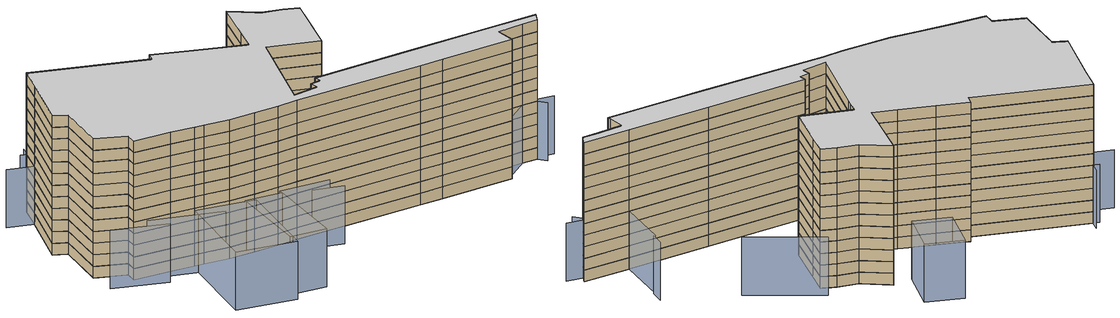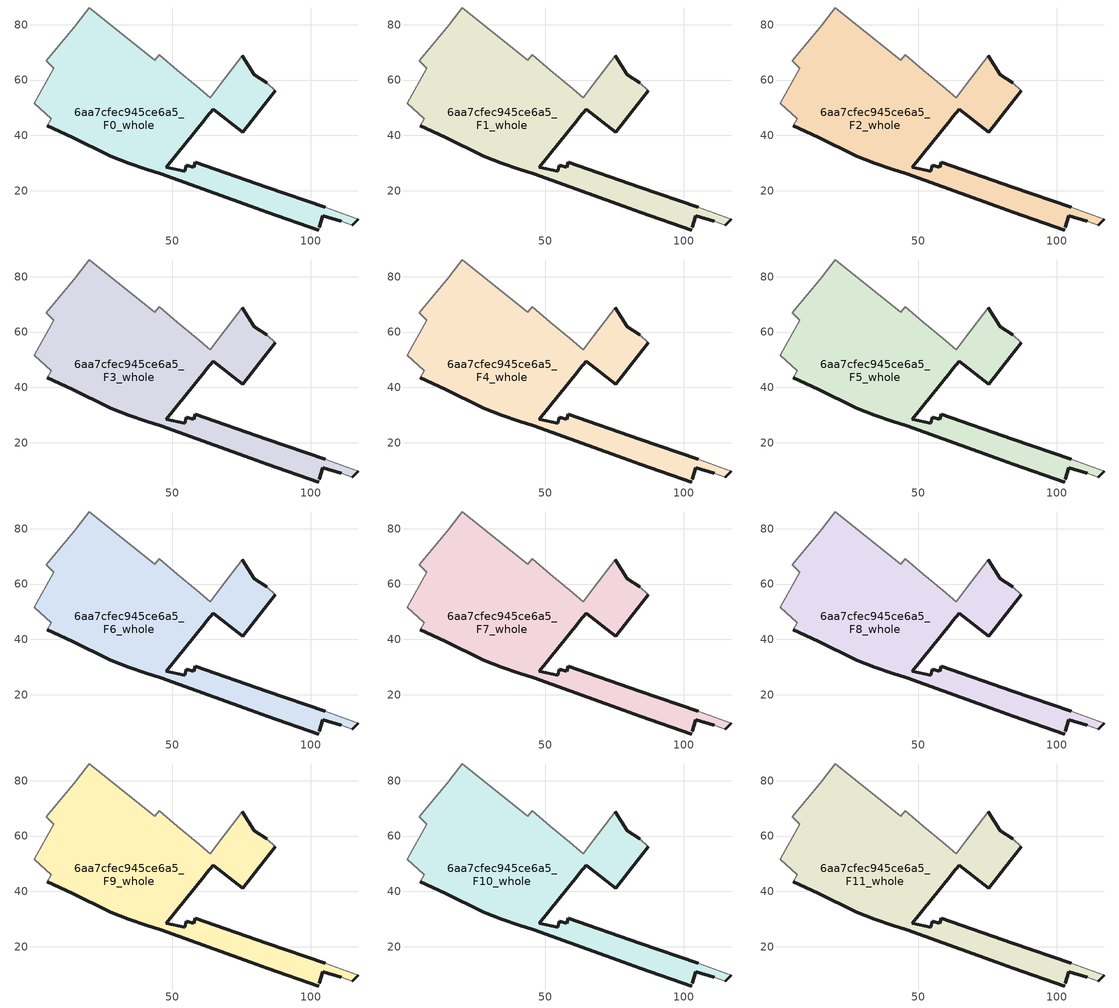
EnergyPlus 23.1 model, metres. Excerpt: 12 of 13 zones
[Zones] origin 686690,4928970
6aa7cfec945ce6a5_F0_whole
 floor ground (EU_floor_Construction): 114.91,7.57 117.1,9.72 105.23,14 84.02,21.34 58.22,30.26 57.79,28.49 55.02,29.15 54.49,26.97 47.78,28.58 61.53,45.52 62.47,46.68 64.72,49.45 75.45,41.11 83.16,51.09 87.11,56.2 84.07,58.97 79.62,61.87 75.31,68.82 67.53,58.69 63.72,53.65 58.77,57.75 51.71,63.6 45.27,69.04 43.67,67.1 20.02,86.01 15.74,80.57 15.3,80.02 4.57,67.03 7.19,64.29 0.2,51.67 6.37,46.11 4.92,43.41 13.82,39.37 19.59,36.51 21.72,35.46 27.78,32.46 34.34,30 40.53,27.72 45.75,26.21 78.4,14.42 84.28,12.3 102.84,5.84 103.1,6.76 104.35,11.02 111,9.02 z0
 wall outside (EU_wall_Construction): 75.31,68.82 79.62,61.87 84.07,58.97 / 87.11,56.2 83.16,51.09 75.45,41.11 64.72,49.45 62.47,46.68 61.53,45.52 47.78,28.58 54.49,26.97 55.02,29.15 57.79,28.49 58.22,30.26 84.02,21.34 105.23,14 / 117.1,9.72 114.91,7.57 / 111,9.02 104.35,11.02 103.1,6.76 / 102.84,5.84 84.28,12.3 78.4,14.42 45.75,26.21 40.53,27.72 34.34,30 27.78,32.46 21.72,35.46 19.59,36.51 13.82,39.37 4.92,43.41 z0:3
 wall adiabatic (EU_wall_Construction): 84.07,58.97 87.11,56.2 / 105.23,14 117.1,9.72 / 114.91,7.57 111,9.02 / 103.1,6.76 102.84,5.84 / 4.92,43.41 6.37,46.11 0.2,51.67 7.19,64.29 4.57,67.03 15.3,80.02 15.74,80.57 20.02,86.01 43.67,67.1 45.27,69.04 51.71,63.6 58.77,57.75 63.72,53.65 67.53,58.69 75.31,68.82 z0:3
6aa7cfec945ce6a5_F1_whole
 floor to 6aa7cfec945ce6a5_F0_whole (EU_floor_Construction): 114.91,7.57 117.1,9.72 105.23,14 84.02,21.34 58.22,30.26 57.79,28.49 55.02,29.15 54.49,26.97 47.78,28.58 61.53,45.52 62.47,46.68 64.72,49.45 75.45,41.11 83.16,51.09 87.11,56.2 84.07,58.97 79.62,61.87 75.31,68.82 67.53,58.69 63.72,53.65 58.77,57.75 51.71,63.6 45.27,69.04 43.67,67.1 20.02,86.01 15.74,80.57 15.3,80.02 4.57,67.03 7.19,64.29 0.2,51.67 6.37,46.11 4.92,43.41 13.82,39.37 19.59,36.51 21.72,35.46 27.78,32.46 34.34,30 40.53,27.72 45.75,26.21 78.4,14.42 84.28,12.3 102.84,5.84 103.1,6.76 104.35,11.02 111,9.02 z3
 wall outside (EU_wall_Construction): 75.31,68.82 79.62,61.87 84.07,58.97 / 87.11,56.2 83.16,51.09 75.45,41.11 64.72,49.45 62.47,46.68 61.53,45.52 47.78,28.58 54.49,26.97 55.02,29.15 57.79,28.49 58.22,30.26 84.02,21.34 105.23,14 / 117.1,9.72 114.91,7.57 / 111,9.02 104.35,11.02 103.1,6.76 / 102.84,5.84 84.28,12.3 78.4,14.42 45.75,26.21 40.53,27.72 34.34,30 27.78,32.46 21.72,35.46 19.59,36.51 13.82,39.37 4.92,43.41 z3:6
 wall adiabatic (EU_wall_Construction): 84.07,58.97 87.11,56.2 / 105.23,14 117.1,9.72 / 114.91,7.57 111,9.02 / 103.1,6.76 102.84,5.84 / 4.92,43.41 6.37,46.11 0.2,51.67 7.19,64.29 4.57,67.03 15.3,80.02 15.74,80.57 20.02,86.01 43.67,67.1 45.27,69.04 51.71,63.6 58.77,57.75 63.72,53.65 67.53,58.69 75.31,68.82 z3:6
6aa7cfec945ce6a5_F2_whole
 floor to 6aa7cfec945ce6a5_F1_whole (EU_floor_Construction): 114.91,7.57 117.1,9.72 105.23,14 84.02,21.34 58.22,30.26 57.79,28.49 55.02,29.15 54.49,26.97 47.78,28.58 61.53,45.52 62.47,46.68 64.72,49.45 75.45,41.11 83.16,51.09 87.11,56.2 84.07,58.97 79.62,61.87 75.31,68.82 67.53,58.69 63.72,53.65 58.77,57.75 51.71,63.6 45.27,69.04 43.67,67.1 20.02,86.01 15.74,80.57 15.3,80.02 4.57,67.03 7.19,64.29 0.2,51.67 6.37,46.11 4.92,43.41 13.82,39.37 19.59,36.51 21.72,35.46 27.78,32.46 34.34,30 40.53,27.72 45.75,26.21 78.4,14.42 84.28,12.3 102.84,5.84 103.1,6.76 104.35,11.02 111,9.02 z6
 wall outside (EU_wall_Construction): 75.31,68.82 79.62,61.87 84.07,58.97 / 87.11,56.2 83.16,51.09 75.45,41.11 64.72,49.45 62.47,46.68 61.53,45.52 47.78,28.58 54.49,26.97 55.02,29.15 57.79,28.49 58.22,30.26 84.02,21.34 105.23,14 / 117.1,9.72 114.91,7.57 / 111,9.02 104.35,11.02 103.1,6.76 / 102.84,5.84 84.28,12.3 78.4,14.42 45.75,26.21 40.53,27.72 34.34,30 27.78,32.46 21.72,35.46 19.59,36.51 13.82,39.37 4.92,43.41 z6:9
 wall adiabatic (EU_wall_Construction): 84.07,58.97 87.11,56.2 / 105.23,14 117.1,9.72 / 114.91,7.57 111,9.02 / 103.1,6.76 102.84,5.84 / 4.92,43.41 6.37,46.11 0.2,51.67 7.19,64.29 4.57,67.03 15.3,80.02 15.74,80.57 20.02,86.01 43.67,67.1 45.27,69.04 51.71,63.6 58.77,57.75 63.72,53.65 67.53,58.69 75.31,68.82 z6:9
6aa7cfec945ce6a5_F3_whole
 floor to 6aa7cfec945ce6a5_F2_whole (EU_floor_Construction): 114.91,7.57 117.1,9.72 105.23,14 84.02,21.34 58.22,30.26 57.79,28.49 55.02,29.15 54.49,26.97 47.78,28.58 61.53,45.52 62.47,46.68 64.72,49.45 75.45,41.11 83.16,51.09 87.11,56.2 84.07,58.97 79.62,61.87 75.31,68.82 67.53,58.69 63.72,53.65 58.77,57.75 51.71,63.6 45.27,69.04 43.67,67.1 20.02,86.01 15.74,80.57 15.3,80.02 4.57,67.03 7.19,64.29 0.2,51.67 6.37,46.11 4.92,43.41 13.82,39.37 19.59,36.51 21.72,35.46 27.78,32.46 34.34,30 40.53,27.72 45.75,26.21 78.4,14.42 84.28,12.3 102.84,5.84 103.1,6.76 104.35,11.02 111,9.02 z9
 wall outside (EU_wall_Construction): 75.31,68.82 79.62,61.87 84.07,58.97 / 87.11,56.2 83.16,51.09 75.45,41.11 64.72,49.45 62.47,46.68 61.53,45.52 47.78,28.58 54.49,26.97 55.02,29.15 57.79,28.49 58.22,30.26 84.02,21.34 105.23,14 / 117.1,9.72 114.91,7.57 / 111,9.02 104.35,11.02 103.1,6.76 / 102.84,5.84 84.28,12.3 78.4,14.42 45.75,26.21 40.53,27.72 34.34,30 27.78,32.46 21.72,35.46 19.59,36.51 13.82,39.37 4.92,43.41 z9:12
 wall adiabatic (EU_wall_Construction): 84.07,58.97 87.11,56.2 / 105.23,14 117.1,9.72 / 114.91,7.57 111,9.02 / 103.1,6.76 102.84,5.84 / 4.92,43.41 6.37,46.11 0.2,51.67 7.19,64.29 4.57,67.03 15.3,80.02 15.74,80.57 20.02,86.01 43.67,67.1 45.27,69.04 51.71,63.6 58.77,57.75 63.72,53.65 67.53,58.69 75.31,68.82 z9:12
6aa7cfec945ce6a5_F4_whole
 floor to 6aa7cfec945ce6a5_F3_whole (EU_floor_Construction): 114.91,7.57 117.1,9.72 105.23,14 84.02,21.34 58.22,30.26 57.79,28.49 55.02,29.15 54.49,26.97 47.78,28.58 61.53,45.52 62.47,46.68 64.72,49.45 75.45,41.11 83.16,51.09 87.11,56.2 84.07,58.97 79.62,61.87 75.31,68.82 67.53,58.69 63.72,53.65 58.77,57.75 51.71,63.6 45.27,69.04 43.67,67.1 20.02,86.01 15.74,80.57 15.3,80.02 4.57,67.03 7.19,64.29 0.2,51.67 6.37,46.11 4.92,43.41 13.82,39.37 19.59,36.51 21.72,35.46 27.78,32.46 34.34,30 40.53,27.72 45.75,26.21 78.4,14.42 84.28,12.3 102.84,5.84 103.1,6.76 104.35,11.02 111,9.02 z12
 wall outside (EU_wall_Construction): 75.31,68.82 79.62,61.87 84.07,58.97 / 87.11,56.2 83.16,51.09 75.45,41.11 64.72,49.45 62.47,46.68 61.53,45.52 47.78,28.58 54.49,26.97 55.02,29.15 57.79,28.49 58.22,30.26 84.02,21.34 105.23,14 / 117.1,9.72 114.91,7.57 / 111,9.02 104.35,11.02 103.1,6.76 / 102.84,5.84 84.28,12.3 78.4,14.42 45.75,26.21 40.53,27.72 34.34,30 27.78,32.46 21.72,35.46 19.59,36.51 13.82,39.37 4.92,43.41 z12:15
 wall adiabatic (EU_wall_Construction): 84.07,58.97 87.11,56.2 / 105.23,14 117.1,9.72 / 114.91,7.57 111,9.02 / 103.1,6.76 102.84,5.84 / 4.92,43.41 6.37,46.11 0.2,51.67 7.19,64.29 4.57,67.03 15.3,80.02 15.74,80.57 20.02,86.01 43.67,67.1 45.27,69.04 51.71,63.6 58.77,57.75 63.72,53.65 67.53,58.69 75.31,68.82 z12:15
6aa7cfec945ce6a5_F5_whole
 floor to 6aa7cfec945ce6a5_F4_whole (EU_floor_Construction): 114.91,7.57 117.1,9.72 105.23,14 84.02,21.34 58.22,30.26 57.79,28.49 55.02,29.15 54.49,26.97 47.78,28.58 61.53,45.52 62.47,46.68 64.72,49.45 75.45,41.11 83.16,51.09 87.11,56.2 84.07,58.97 79.62,61.87 75.31,68.82 67.53,58.69 63.72,53.65 58.77,57.75 51.71,63.6 45.27,69.04 43.67,67.1 20.02,86.01 15.74,80.57 15.3,80.02 4.57,67.03 7.19,64.29 0.2,51.67 6.37,46.11 4.92,43.41 13.82,39.37 19.59,36.51 21.72,35.46 27.78,32.46 34.34,30 40.53,27.72 45.75,26.21 78.4,14.42 84.28,12.3 102.84,5.84 103.1,6.76 104.35,11.02 111,9.02 z15
 wall outside (EU_wall_Construction): 75.31,68.82 79.62,61.87 84.07,58.97 / 87.11,56.2 83.16,51.09 75.45,41.11 64.72,49.45 62.47,46.68 61.53,45.52 47.78,28.58 54.49,26.97 55.02,29.15 57.79,28.49 58.22,30.26 84.02,21.34 105.23,14 / 117.1,9.72 114.91,7.57 / 111,9.02 104.35,11.02 103.1,6.76 / 102.84,5.84 84.28,12.3 78.4,14.42 45.75,26.21 40.53,27.72 34.34,30 27.78,32.46 21.72,35.46 19.59,36.51 13.82,39.37 4.92,43.41 z15:18
 wall adiabatic (EU_wall_Construction): 84.07,58.97 87.11,56.2 / 105.23,14 117.1,9.72 / 114.91,7.57 111,9.02 / 103.1,6.76 102.84,5.84 / 4.92,43.41 6.37,46.11 0.2,51.67 7.19,64.29 4.57,67.03 15.3,80.02 15.74,80.57 20.02,86.01 43.67,67.1 45.27,69.04 51.71,63.6 58.77,57.75 63.72,53.65 67.53,58.69 75.31,68.82 z15:18
6aa7cfec945ce6a5_F6_whole
 floor to 6aa7cfec945ce6a5_F5_whole (EU_floor_Construction): 114.91,7.57 117.1,9.72 105.23,14 84.02,21.34 58.22,30.26 57.79,28.49 55.02,29.15 54.49,26.97 47.78,28.58 61.53,45.52 62.47,46.68 64.72,49.45 75.45,41.11 83.16,51.09 87.11,56.2 84.07,58.97 79.62,61.87 75.31,68.82 67.53,58.69 63.72,53.65 58.77,57.75 51.71,63.6 45.27,69.04 43.67,67.1 20.02,86.01 15.74,80.57 15.3,80.02 4.57,67.03 7.19,64.29 0.2,51.67 6.37,46.11 4.92,43.41 13.82,39.37 19.59,36.51 21.72,35.46 27.78,32.46 34.34,30 40.53,27.72 45.75,26.21 78.4,14.42 84.28,12.3 102.84,5.84 103.1,6.76 104.35,11.02 111,9.02 z18
 wall outside (EU_wall_Construction): 75.31,68.82 79.62,61.87 84.07,58.97 / 87.11,56.2 83.16,51.09 75.45,41.11 64.72,49.45 62.47,46.68 61.53,45.52 47.78,28.58 54.49,26.97 55.02,29.15 57.79,28.49 58.22,30.26 84.02,21.34 105.23,14 / 117.1,9.72 114.91,7.57 / 111,9.02 104.35,11.02 103.1,6.76 / 102.84,5.84 84.28,12.3 78.4,14.42 45.75,26.21 40.53,27.72 34.34,30 27.78,32.46 21.72,35.46 19.59,36.51 13.82,39.37 4.92,43.41 z18:21
 wall adiabatic (EU_wall_Construction): 84.07,58.97 87.11,56.2 / 105.23,14 117.1,9.72 / 114.91,7.57 111,9.02 / 103.1,6.76 102.84,5.84 / 4.92,43.41 6.37,46.11 0.2,51.67 7.19,64.29 4.57,67.03 15.3,80.02 15.74,80.57 20.02,86.01 43.67,67.1 45.27,69.04 51.71,63.6 58.77,57.75 63.72,53.65 67.53,58.69 75.31,68.82 z18:21
6aa7cfec945ce6a5_F7_whole
 floor to 6aa7cfec945ce6a5_F6_whole (EU_floor_Construction): 114.91,7.57 117.1,9.72 105.23,14 84.02,21.34 58.22,30.26 57.79,28.49 55.02,29.15 54.49,26.97 47.78,28.58 61.53,45.52 62.47,46.68 64.72,49.45 75.45,41.11 83.16,51.09 87.11,56.2 84.07,58.97 79.62,61.87 75.31,68.82 67.53,58.69 63.72,53.65 58.77,57.75 51.71,63.6 45.27,69.04 43.67,67.1 20.02,86.01 15.74,80.57 15.3,80.02 4.57,67.03 7.19,64.29 0.2,51.67 6.37,46.11 4.92,43.41 13.82,39.37 19.59,36.51 21.72,35.46 27.78,32.46 34.34,30 40.53,27.72 45.75,26.21 78.4,14.42 84.28,12.3 102.84,5.84 103.1,6.76 104.35,11.02 111,9.02 z21
 wall outside (EU_wall_Construction): 75.31,68.82 79.62,61.87 84.07,58.97 / 87.11,56.2 83.16,51.09 75.45,41.11 64.72,49.45 62.47,46.68 61.53,45.52 47.78,28.58 54.49,26.97 55.02,29.15 57.79,28.49 58.22,30.26 84.02,21.34 105.23,14 / 117.1,9.72 114.91,7.57 / 111,9.02 104.35,11.02 103.1,6.76 / 102.84,5.84 84.28,12.3 78.4,14.42 45.75,26.21 40.53,27.72 34.34,30 27.78,32.46 21.72,35.46 19.59,36.51 13.82,39.37 4.92,43.41 z21:24
 wall adiabatic (EU_wall_Construction): 84.07,58.97 87.11,56.2 / 105.23,14 117.1,9.72 / 114.91,7.57 111,9.02 / 103.1,6.76 102.84,5.84 / 4.92,43.41 6.37,46.11 0.2,51.67 7.19,64.29 4.57,67.03 15.3,80.02 15.74,80.57 20.02,86.01 43.67,67.1 45.27,69.04 51.71,63.6 58.77,57.75 63.72,53.65 67.53,58.69 75.31,68.82 z21:24
6aa7cfec945ce6a5_F8_whole
 floor to 6aa7cfec945ce6a5_F7_whole (EU_floor_Construction): 114.91,7.57 117.1,9.72 105.23,14 84.02,21.34 58.22,30.26 57.79,28.49 55.02,29.15 54.49,26.97 47.78,28.58 61.53,45.52 62.47,46.68 64.72,49.45 75.45,41.11 83.16,51.09 87.11,56.2 84.07,58.97 79.62,61.87 75.31,68.82 67.53,58.69 63.72,53.65 58.77,57.75 51.71,63.6 45.27,69.04 43.67,67.1 20.02,86.01 15.74,80.57 15.3,80.02 4.57,67.03 7.19,64.29 0.2,51.67 6.37,46.11 4.92,43.41 13.82,39.37 19.59,36.51 21.72,35.46 27.78,32.46 34.34,30 40.53,27.72 45.75,26.21 78.4,14.42 84.28,12.3 102.84,5.84 103.1,6.76 104.35,11.02 111,9.02 z24
 wall outside (EU_wall_Construction): 75.31,68.82 79.62,61.87 84.07,58.97 / 87.11,56.2 83.16,51.09 75.45,41.11 64.72,49.45 62.47,46.68 61.53,45.52 47.78,28.58 54.49,26.97 55.02,29.15 57.79,28.49 58.22,30.26 84.02,21.34 105.23,14 / 117.1,9.72 114.91,7.57 / 111,9.02 104.35,11.02 103.1,6.76 / 102.84,5.84 84.28,12.3 78.4,14.42 45.75,26.21 40.53,27.72 34.34,30 27.78,32.46 21.72,35.46 19.59,36.51 13.82,39.37 4.92,43.41 z24:27
 wall adiabatic (EU_wall_Construction): 84.07,58.97 87.11,56.2 / 105.23,14 117.1,9.72 / 114.91,7.57 111,9.02 / 103.1,6.76 102.84,5.84 / 4.92,43.41 6.37,46.11 0.2,51.67 7.19,64.29 4.57,67.03 15.3,80.02 15.74,80.57 20.02,86.01 43.67,67.1 45.27,69.04 51.71,63.6 58.77,57.75 63.72,53.65 67.53,58.69 75.31,68.82 z24:27
6aa7cfec945ce6a5_F9_whole
 floor to 6aa7cfec945ce6a5_F8_whole (EU_floor_Construction): 114.91,7.57 117.1,9.72 105.23,14 84.02,21.34 58.22,30.26 57.79,28.49 55.02,29.15 54.49,26.97 47.78,28.58 61.53,45.52 62.47,46.68 64.72,49.45 75.45,41.11 83.16,51.09 87.11,56.2 84.07,58.97 79.62,61.87 75.31,68.82 67.53,58.69 63.72,53.65 58.77,57.75 51.71,63.6 45.27,69.04 43.67,67.1 20.02,86.01 15.74,80.57 15.3,80.02 4.57,67.03 7.19,64.29 0.2,51.67 6.37,46.11 4.92,43.41 13.82,39.37 19.59,36.51 21.72,35.46 27.78,32.46 34.34,30 40.53,27.72 45.75,26.21 78.4,14.42 84.28,12.3 102.84,5.84 103.1,6.76 104.35,11.02 111,9.02 z27
 wall outside (EU_wall_Construction): 75.31,68.82 79.62,61.87 84.07,58.97 / 87.11,56.2 83.16,51.09 75.45,41.11 64.72,49.45 62.47,46.68 61.53,45.52 47.78,28.58 54.49,26.97 55.02,29.15 57.79,28.49 58.22,30.26 84.02,21.34 105.23,14 / 117.1,9.72 114.91,7.57 / 111,9.02 104.35,11.02 103.1,6.76 / 102.84,5.84 84.28,12.3 78.4,14.42 45.75,26.21 40.53,27.72 34.34,30 27.78,32.46 21.72,35.46 19.59,36.51 13.82,39.37 4.92,43.41 z27:30
 wall adiabatic (EU_wall_Construction): 84.07,58.97 87.11,56.2 / 105.23,14 117.1,9.72 / 114.91,7.57 111,9.02 / 103.1,6.76 102.84,5.84 / 4.92,43.41 6.37,46.11 0.2,51.67 7.19,64.29 4.57,67.03 15.3,80.02 15.74,80.57 20.02,86.01 43.67,67.1 45.27,69.04 51.71,63.6 58.77,57.75 63.72,53.65 67.53,58.69 75.31,68.82 z27:30
6aa7cfec945ce6a5_F10_whole
 floor to 6aa7cfec945ce6a5_F9_whole (EU_floor_Construction): 114.91,7.57 117.1,9.72 105.23,14 84.02,21.34 58.22,30.26 57.79,28.49 55.02,29.15 54.49,26.97 47.78,28.58 61.53,45.52 62.47,46.68 64.72,49.45 75.45,41.11 83.16,51.09 87.11,56.2 84.07,58.97 79.62,61.87 75.31,68.82 67.53,58.69 63.72,53.65 58.77,57.75 51.71,63.6 45.27,69.04 43.67,67.1 20.02,86.01 15.74,80.57 15.3,80.02 4.57,67.03 7.19,64.29 0.2,51.67 6.37,46.11 4.92,43.41 13.82,39.37 19.59,36.51 21.72,35.46 27.78,32.46 34.34,30 40.53,27.72 45.75,26.21 78.4,14.42 84.28,12.3 102.84,5.84 103.1,6.76 104.35,11.02 111,9.02 z30
 wall outside (EU_wall_Construction): 75.31,68.82 79.62,61.87 84.07,58.97 / 87.11,56.2 83.16,51.09 75.45,41.11 64.72,49.45 62.47,46.68 61.53,45.52 47.78,28.58 54.49,26.97 55.02,29.15 57.79,28.49 58.22,30.26 84.02,21.34 105.23,14 / 117.1,9.72 114.91,7.57 / 111,9.02 104.35,11.02 103.1,6.76 / 102.84,5.84 84.28,12.3 78.4,14.42 45.75,26.21 40.53,27.72 34.34,30 27.78,32.46 21.72,35.46 19.59,36.51 13.82,39.37 4.92,43.41 z30:33
 wall adiabatic (EU_wall_Construction): 84.07,58.97 87.11,56.2 / 105.23,14 117.1,9.72 / 114.91,7.57 111,9.02 / 103.1,6.76 102.84,5.84 / 4.92,43.41 6.37,46.11 0.2,51.67 7.19,64.29 4.57,67.03 15.3,80.02 15.74,80.57 20.02,86.01 43.67,67.1 45.27,69.04 51.71,63.6 58.77,57.75 63.72,53.65 67.53,58.69 75.31,68.82 z30:33
6aa7cfec945ce6a5_F11_whole
 floor to 6aa7cfec945ce6a5_F10_whole (EU_floor_Construction): 114.91,7.57 117.1,9.72 105.23,14 84.02,21.34 58.22,30.26 57.79,28.49 55.02,29.15 54.49,26.97 47.78,28.58 61.53,45.52 62.47,46.68 64.72,49.45 75.45,41.11 83.16,51.09 87.11,56.2 84.07,58.97 79.62,61.87 75.31,68.82 67.53,58.69 63.72,53.65 58.77,57.75 51.71,63.6 45.27,69.04 43.67,67.1 20.02,86.01 15.74,80.57 15.3,80.02 4.57,67.03 7.19,64.29 0.2,51.67 6.37,46.11 4.92,43.41 13.82,39.37 19.59,36.51 21.72,35.46 27.78,32.46 34.34,30 40.53,27.72 45.75,26.21 78.4,14.42 84.28,12.3 102.84,5.84 103.1,6.76 104.35,11.02 111,9.02 z33
 wall outside (EU_wall_Construction): 75.31,68.82 79.62,61.87 84.07,58.97 / 87.11,56.2 83.16,51.09 75.45,41.11 64.72,49.45 62.47,46.68 61.53,45.52 47.78,28.58 54.49,26.97 55.02,29.15 57.79,28.49 58.22,30.26 84.02,21.34 105.23,14 / 117.1,9.72 114.91,7.57 / 111,9.02 104.35,11.02 103.1,6.76 / 102.84,5.84 84.28,12.3 78.4,14.42 45.75,26.21 40.53,27.72 34.34,30 27.78,32.46 21.72,35.46 19.59,36.51 13.82,39.37 4.92,43.41 z33:36
 wall adiabatic (EU_wall_Construction): 84.07,58.97 87.11,56.2 / 105.23,14 117.1,9.72 / 114.91,7.57 111,9.02 / 103.1,6.76 102.84,5.84 / 4.92,43.41 6.37,46.11 0.2,51.67 7.19,64.29 4.57,67.03 15.3,80.02 15.74,80.57 20.02,86.01 43.67,67.1 45.27,69.04 51.71,63.6 58.77,57.75 63.72,53.65 67.53,58.69 75.31,68.82 z33:36
 ceiling to 6aa7cfec945ce6a5_F12_whole (EU_floor_Construction): 87.11,56.2 83.16,51.09 75.45,41.11 64.72,49.45 62.47,46.68 61.53,45.52 47.78,28.58 54.49,26.97 55.02,29.15 57.79,28.49 58.22,30.26 84.02,21.34 105.23,14 117.1,9.72 114.91,7.57 111,9.02 104.35,11.02 103.1,6.76 102.84,5.84 84.28,12.3 78.4,14.42 45.75,26.21 40.53,27.72 34.34,30 27.78,32.46 21.72,35.46 19.59,36.51 13.82,39.37 4.92,43.41 6.37,46.11 0.2,51.67 7.19,64.29 4.57,67.03 15.3,80.02 15.74,80.57 20.02,86.01 43.67,67.1 45.27,69.04 51.71,63.6 58.77,57.75 63.72,53.65 67.53,58.69 75.31,68.82 79.62,61.87 84.07,58.97 z36
shading: 101.14,43.71 88.88,59.95 / 44.01,20.44 50.67,15.88 / 29.29,5.56 39.15,26.26 / 39.15,26.26 51.06,20.58 / 7.58,41.42 22.56,29.78 / -2,45.1 9.29,35.95 / 102.62,6.63 114.23,9.95 / 114.23,9.95 115.61,5.11 / 119.51,6.14 105.23,14 / 105.23,14 112.32,26.88 / 112.71,26.67 114.62,30.06 / 21.78,88.09 15.99,80.39 / 15.99,80.39 10.25,84.7 / 62.56,52.18 18.7,86.82 / 62.72,76.64 71.01,86.55 / 71.01,86.55 78.55,80.25 / 78.55,80.25 70.27,70.34 / 70.27,70.34 62.72,76.64 / 38.69,25.3 29.07,5.09 / 29.07,5.09 20.32,9.26 / 20.32,9.26 29.95,29.46 / 29.95,29.46 38.69,25.3 / 31.97,27.8 19.43,6.4 / 19.43,6.4 5.88,14.34 / 5.88,14.34 18.42,35.74 / 18.42,35.74 31.97,27.8 z0:15
[Building]
EU S2 Campaign: North Axis=0; Terrain=City; Solar Distribution=FullExterior
[Site:Location]
Bologna: Latitude=44.5; Longitude=11.25; Time Zone=1; Elevation=37
[SizingPeriod:WeatherFileDays]
AnnualSizingPeriod: Begin Month=1; Begin Day of Month=1; End Month=12; End Day of Month=31; Day of Week for Start Day=Monday; Use Weather File Daylight Saving Period=No; Use Weather File Rain and Snow Indicators=No
[MATERIAL]
EU_InternalMass_Material: Roughness=MediumRough; Thickness=0.1; Conductivity=1; Density=1800; Specific Heat=900; Thermal Absorptance=0.9; Solar Absorptance=0.7; Visible Absorptance=0.7
[MATERIAL:NOMASS] Roughness=MediumRough; Thermal Absorptance=0.9; Solar Absorptance=0.7; Visible Absorptance=0.7
Name | Thermal Resistance
EU_wall_NoMass | 0.905828
EU_floor_NoMass | 0.67114
[CONSTRUCTION]
EU_wall_Construction: EU_wall_NoMass
EU_floor_Construction: EU_floor_NoMass
EU_InternalMass_Construction: EU_InternalMass_Material
[ZONE] Type=1; Multiplier=1; Ceiling Height=autocalculate; Volume=8967.07; Floor Area=autocalculate; Part of Total Floor Area=Yes
6aa7cfec945ce6a5_F0_whole; 6aa7cfec945ce6a5_F1_whole; 6aa7cfec945ce6a5_F2_whole; 6aa7cfec945ce6a5_F3_whole; 6aa7cfec945ce6a5_F4_whole; 6aa7cfec945ce6a5_F5_whole; 6aa7cfec945ce6a5_F6_whole; 6aa7cfec945ce6a5_F7_whole; 6aa7cfec945ce6a5_F8_whole; 6aa7cfec945ce6a5_F9_whole; 6aa7cfec945ce6a5_F10_whole; 6aa7cfec945ce6a5_F11_whole
[INTERNALMASS] Construction=EU_InternalMass_Construction; Surface Area=2444.12
Name | Zone or ZoneList
6aa7cfec945ce6a5_F0_whole_EU_InternalMass | 6aa7cfec945ce6a5_F0_whole
6aa7cfec945ce6a5_F1_whole_EU_InternalMass | 6aa7cfec945ce6a5_F1_whole
6aa7cfec945ce6a5_F2_whole_EU_InternalMass | 6aa7cfec945ce6a5_F2_whole
6aa7cfec945ce6a5_F3_whole_EU_InternalMass | 6aa7cfec945ce6a5_F3_whole
6aa7cfec945ce6a5_F4_whole_EU_InternalMass | 6aa7cfec945ce6a5_F4_whole
6aa7cfec945ce6a5_F5_whole_EU_InternalMass | 6aa7cfec945ce6a5_F5_whole
6aa7cfec945ce6a5_F6_whole_EU_InternalMass | 6aa7cfec945ce6a5_F6_whole
6aa7cfec945ce6a5_F7_whole_EU_InternalMass | 6aa7cfec945ce6a5_F7_whole
6aa7cfec945ce6a5_F8_whole_EU_InternalMass | 6aa7cfec945ce6a5_F8_whole
6aa7cfec945ce6a5_F9_whole_EU_InternalMass | 6aa7cfec945ce6a5_F9_whole
6aa7cfec945ce6a5_F10_whole_EU_InternalMass | 6aa7cfec945ce6a5_F10_whole
6aa7cfec945ce6a5_F11_whole_EU_InternalMass | 6aa7cfec945ce6a5_F11_whole
[OTHEREQUIPMENT] Fuel Type=Electricity; Design Level Calculation Method=Watts/Area; Power per Zone Floor Area=1; Fraction Latent=0; Fraction Radiant=0; Fraction Lost=0; Carbon Dioxide Generation Rate=0; EndUse Subcategory=EU_Step8_InternalGains
Name | Zone or ZoneList or Space or SpaceList | Schedule
EU_Step8_InternalGain_6aa7cfec945ce6a5_F0_whole_f000 | 6aa7cfec945ce6a5_F0_whole | EU_Step8_GainSchedule_6aa7cfec945ce6a5_F0_whole_f000
EU_Step8_InternalGain_6aa7cfec945ce6a5_F1_whole_f000 | 6aa7cfec945ce6a5_F1_whole | EU_Step8_GainSchedule_6aa7cfec945ce6a5_F1_whole_f000
EU_Step8_InternalGain_6aa7cfec945ce6a5_F2_whole_f000 | 6aa7cfec945ce6a5_F2_whole | EU_Step8_GainSchedule_6aa7cfec945ce6a5_F2_whole_f000
EU_Step8_InternalGain_6aa7cfec945ce6a5_F3_whole_f000 | 6aa7cfec945ce6a5_F3_whole | EU_Step8_GainSchedule_6aa7cfec945ce6a5_F3_whole_f000
EU_Step8_InternalGain_6aa7cfec945ce6a5_F4_whole_f000 | 6aa7cfec945ce6a5_F4_whole | EU_Step8_GainSchedule_6aa7cfec945ce6a5_F4_whole_f000
EU_Step8_InternalGain_6aa7cfec945ce6a5_F5_whole_f000 | 6aa7cfec945ce6a5_F5_whole | EU_Step8_GainSchedule_6aa7cfec945ce6a5_F5_whole_f000
EU_Step8_InternalGain_6aa7cfec945ce6a5_F6_whole_f000 | 6aa7cfec945ce6a5_F6_whole | EU_Step8_GainSchedule_6aa7cfec945ce6a5_F6_whole_f000
EU_Step8_InternalGain_6aa7cfec945ce6a5_F7_whole_f000 | 6aa7cfec945ce6a5_F7_whole | EU_Step8_GainSchedule_6aa7cfec945ce6a5_F7_whole_f000
EU_Step8_InternalGain_6aa7cfec945ce6a5_F8_whole_f000 | 6aa7cfec945ce6a5_F8_whole | EU_Step8_GainSchedule_6aa7cfec945ce6a5_F8_whole_f000
EU_Step8_InternalGain_6aa7cfec945ce6a5_F9_whole_f000 | 6aa7cfec945ce6a5_F9_whole | EU_Step8_GainSchedule_6aa7cfec945ce6a5_F9_whole_f000
EU_Step8_InternalGain_6aa7cfec945ce6a5_F10_whole_f000 | 6aa7cfec945ce6a5_F10_whole | EU_Step8_GainSchedule_6aa7cfec945ce6a5_F10_whole_f000
EU_Step8_InternalGain_6aa7cfec945ce6a5_F11_whole_f000 | 6aa7cfec945ce6a5_F11_whole | EU_Step8_GainSchedule_6aa7cfec945ce6a5_F11_whole_f000
[ZONEVENTILATION:DESIGNFLOWRATE] Schedule=EU_AlwaysOn; Design Flow Rate Calculation Method=AirChanges/Hour; Air Changes per Hour=0.73129; Ventilation Type=Natural; Fan Pressure Rise=0; Fan Total Efficiency=1; Constant Term Coefficient=1; Temperature Term Coefficient=0; Velocity Term Coefficient=0; Velocity Squared Term Coefficient=0; Minimum Indoor Temperature=-100; Maximum Indoor Temperature=100; Delta Temperature=-100; Minimum Outdoor Temperature=-100; Maximum Outdoor Temperature=100; Maximum Wind Speed=40
Name | Zone or ZoneList or Space or SpaceList
EU_ConstantAir_6aa7cfec945ce6a5_F0_whole | 6aa7cfec945ce6a5_F0_whole
EU_ConstantAir_6aa7cfec945ce6a5_F1_whole | 6aa7cfec945ce6a5_F1_whole
EU_ConstantAir_6aa7cfec945ce6a5_F2_whole | 6aa7cfec945ce6a5_F2_whole
EU_ConstantAir_6aa7cfec945ce6a5_F3_whole | 6aa7cfec945ce6a5_F3_whole
EU_ConstantAir_6aa7cfec945ce6a5_F4_whole | 6aa7cfec945ce6a5_F4_whole
EU_ConstantAir_6aa7cfec945ce6a5_F5_whole | 6aa7cfec945ce6a5_F5_whole
EU_ConstantAir_6aa7cfec945ce6a5_F6_whole | 6aa7cfec945ce6a5_F6_whole
EU_ConstantAir_6aa7cfec945ce6a5_F7_whole | 6aa7cfec945ce6a5_F7_whole
EU_ConstantAir_6aa7cfec945ce6a5_F8_whole | 6aa7cfec945ce6a5_F8_whole
EU_ConstantAir_6aa7cfec945ce6a5_F9_whole | 6aa7cfec945ce6a5_F9_whole
EU_ConstantAir_6aa7cfec945ce6a5_F10_whole | 6aa7cfec945ce6a5_F10_whole
EU_ConstantAir_6aa7cfec945ce6a5_F11_whole | 6aa7cfec945ce6a5_F11_whole
[HVACTEMPLATE:THERMOSTAT] Constant Heating Setpoint=20; Constant Cooling Setpoint=50
EU_HeatOnly_6aa7cfec945ce6a5_F0_whole; EU_HeatOnly_6aa7cfec945ce6a5_F1_whole; EU_HeatOnly_6aa7cfec945ce6a5_F2_whole; EU_HeatOnly_6aa7cfec945ce6a5_F3_whole; EU_HeatOnly_6aa7cfec945ce6a5_F4_whole; EU_HeatOnly_6aa7cfec945ce6a5_F5_whole; EU_HeatOnly_6aa7cfec945ce6a5_F6_whole; EU_HeatOnly_6aa7cfec945ce6a5_F7_whole; EU_HeatOnly_6aa7cfec945ce6a5_F8_whole; EU_HeatOnly_6aa7cfec945ce6a5_F9_whole; EU_HeatOnly_6aa7cfec945ce6a5_F10_whole; EU_HeatOnly_6aa7cfec945ce6a5_F11_whole; EU_HeatOnly_6aa7cfec945ce6a5_F12_whole
[HVACTEMPLATE:ZONE:IDEALLOADSAIRSYSTEM] System Availability Schedule=EU_AlwaysOn; Maximum Heating Supply Air Temperature=50; Minimum Cooling Supply Air Temperature=13; Maximum Heating Supply Air Humidity Ratio=0.0156; Minimum Cooling Supply Air Humidity Ratio=0.0077; Heating Limit=NoLimit; Cooling Limit=NoLimit; Heating Availability Schedule=EU_AlwaysOn; Cooling Availability Schedule=EU_CoolingOff; Dehumidification Control Type=ConstantSensibleHeatRatio; Cooling Sensible Heat Ratio=0.7; Dehumidification Setpoint=60; Humidification Control Type=None; Humidification Setpoint=30; Outdoor Air Method=None; Outdoor Air Flow Rate per Person=0.00944; Outdoor Air Flow Rate per Zone Floor Area=0; Outdoor Air Flow Rate per Zone=0; Demand Controlled Ventilation Type=None; Outdoor Air Economizer Type=NoEconomizer; Heat Recovery Type=None; Sensible Heat Recovery Effectiveness=0.7; Latent Heat Recovery Effectiveness=0.65
Name | Template Thermostat
6aa7cfec945ce6a5_F0_whole | EU_HeatOnly_6aa7cfec945ce6a5_F0_whole
6aa7cfec945ce6a5_F1_whole | EU_HeatOnly_6aa7cfec945ce6a5_F1_whole
6aa7cfec945ce6a5_F2_whole | EU_HeatOnly_6aa7cfec945ce6a5_F2_whole
6aa7cfec945ce6a5_F3_whole | EU_HeatOnly_6aa7cfec945ce6a5_F3_whole
6aa7cfec945ce6a5_F4_whole | EU_HeatOnly_6aa7cfec945ce6a5_F4_whole
6aa7cfec945ce6a5_F5_whole | EU_HeatOnly_6aa7cfec945ce6a5_F5_whole
6aa7cfec945ce6a5_F6_whole | EU_HeatOnly_6aa7cfec945ce6a5_F6_whole
6aa7cfec945ce6a5_F7_whole | EU_HeatOnly_6aa7cfec945ce6a5_F7_whole
6aa7cfec945ce6a5_F8_whole | EU_HeatOnly_6aa7cfec945ce6a5_F8_whole
6aa7cfec945ce6a5_F9_whole | EU_HeatOnly_6aa7cfec945ce6a5_F9_whole
6aa7cfec945ce6a5_F10_whole | EU_HeatOnly_6aa7cfec945ce6a5_F10_whole
6aa7cfec945ce6a5_F11_whole | EU_HeatOnly_6aa7cfec945ce6a5_F11_whole
[SIZING:ZONE] Zone Cooling Design Supply Air Temperature Input Method=SupplyAirTemperature; Zone Cooling Design Supply Air Temperature=13; Zone Heating Design Supply Air Temperature Input Method=SupplyAirTemperature; Zone Heating Design Supply Air Temperature=50; Zone Cooling Design Supply Air Humidity Ratio=0.008; Zone Heating Design Supply Air Humidity Ratio=0.008; Cooling Design Air Flow Method=DesignDay; Cooling Design Air Flow Rate=0; Cooling Minimum Air Flow per Zone Floor Area=0.000762; Cooling Minimum Air Flow=0; Cooling Minimum Air Flow Fraction=0.2; Heating Design Air Flow Method=DesignDay; Heating Design Air Flow Rate=0; Heating Maximum Air Flow per Zone Floor Area=0.002032; Heating Maximum Air Flow=0.141576; Heating Maximum Air Flow Fraction=0.3; Account for Dedicated Outdoor Air System=No; Dedicated Outdoor Air System Control Strategy=NeutralSupplyAir; Dedicated Outdoor Air Low Setpoint Temperature for Design=autosize; Dedicated Outdoor Air High Setpoint Temperature for Design=autosize; Zone Load Sizing Method=Sensible Load Only No Latent Load; Zone Latent Cooling Design Supply Air Humidity Ratio Input Method=HumidityRatioDifference; Zone Cooling Design Supply Air Humidity Ratio Difference=0.005; Zone Latent Heating Design Supply Air Humidity Ratio Input Method=HumidityRatioDifference; Zone Humidification Design Supply Air Humidity Ratio Difference=0.005
6aa7cfec945ce6a5_F0_whole; 6aa7cfec945ce6a5_F1_whole; 6aa7cfec945ce6a5_F2_whole; 6aa7cfec945ce6a5_F3_whole; 6aa7cfec945ce6a5_F4_whole; 6aa7cfec945ce6a5_F5_whole; 6aa7cfec945ce6a5_F6_whole; 6aa7cfec945ce6a5_F7_whole; 6aa7cfec945ce6a5_F8_whole; 6aa7cfec945ce6a5_F9_whole; 6aa7cfec945ce6a5_F10_whole; 6aa7cfec945ce6a5_F11_whole
[SCHEDULE:CONSTANT]
Name | Hourly Value
EU_AlwaysOn | 1
EU_CoolingOff | 0
[SCHEDULE:FILE] Column Number=1; Rows to Skip at Top=0; Number of Hours of Data=8760; Column Separator=Comma; Interpolate to Timestep=No; Minutes per Item=60; Adjust Schedule for Daylight Savings=Yes
Name | File
EU_Step8_GainSchedule_6aa7cfec945ce6a5_F0_whole_f000 | ../../schedules/6aa7cfec945ce6a5/6aa7cfec945ce6a5_F0_whole_f000_gain.csv
EU_Step8_GainSchedule_6aa7cfec945ce6a5_F1_whole_f000 | ../../schedules/6aa7cfec945ce6a5/6aa7cfec945ce6a5_F1_whole_f000_gain.csv
EU_Step8_GainSchedule_6aa7cfec945ce6a5_F2_whole_f000 | ../../schedules/6aa7cfec945ce6a5/6aa7cfec945ce6a5_F2_whole_f000_gain.csv
EU_Step8_GainSchedule_6aa7cfec945ce6a5_F3_whole_f000 | ../../schedules/6aa7cfec945ce6a5/6aa7cfec945ce6a5_F3_whole_f000_gain.csv
EU_Step8_GainSchedule_6aa7cfec945ce6a5_F4_whole_f000 | ../../schedules/6aa7cfec945ce6a5/6aa7cfec945ce6a5_F4_whole_f000_gain.csv
EU_Step8_GainSchedule_6aa7cfec945ce6a5_F5_whole_f000 | ../../schedules/6aa7cfec945ce6a5/6aa7cfec945ce6a5_F5_whole_f000_gain.csv
EU_Step8_GainSchedule_6aa7cfec945ce6a5_F6_whole_f000 | ../../schedules/6aa7cfec945ce6a5/6aa7cfec945ce6a5_F6_whole_f000_gain.csv
EU_Step8_GainSchedule_6aa7cfec945ce6a5_F7_whole_f000 | ../../schedules/6aa7cfec945ce6a5/6aa7cfec945ce6a5_F7_whole_f000_gain.csv
EU_Step8_GainSchedule_6aa7cfec945ce6a5_F8_whole_f000 | ../../schedules/6aa7cfec945ce6a5/6aa7cfec945ce6a5_F8_whole_f000_gain.csv
EU_Step8_GainSchedule_6aa7cfec945ce6a5_F9_whole_f000 | ../../schedules/6aa7cfec945ce6a5/6aa7cfec945ce6a5_F9_whole_f000_gain.csv
EU_Step8_GainSchedule_6aa7cfec945ce6a5_F10_whole_f000 | ../../schedules/6aa7cfec945ce6a5/6aa7cfec945ce6a5_F10_whole_f000_gain.csv
EU_Step8_GainSchedule_6aa7cfec945ce6a5_F11_whole_f000 | ../../schedules/6aa7cfec945ce6a5/6aa7cfec945ce6a5_F11_whole_f000_gain.csv
